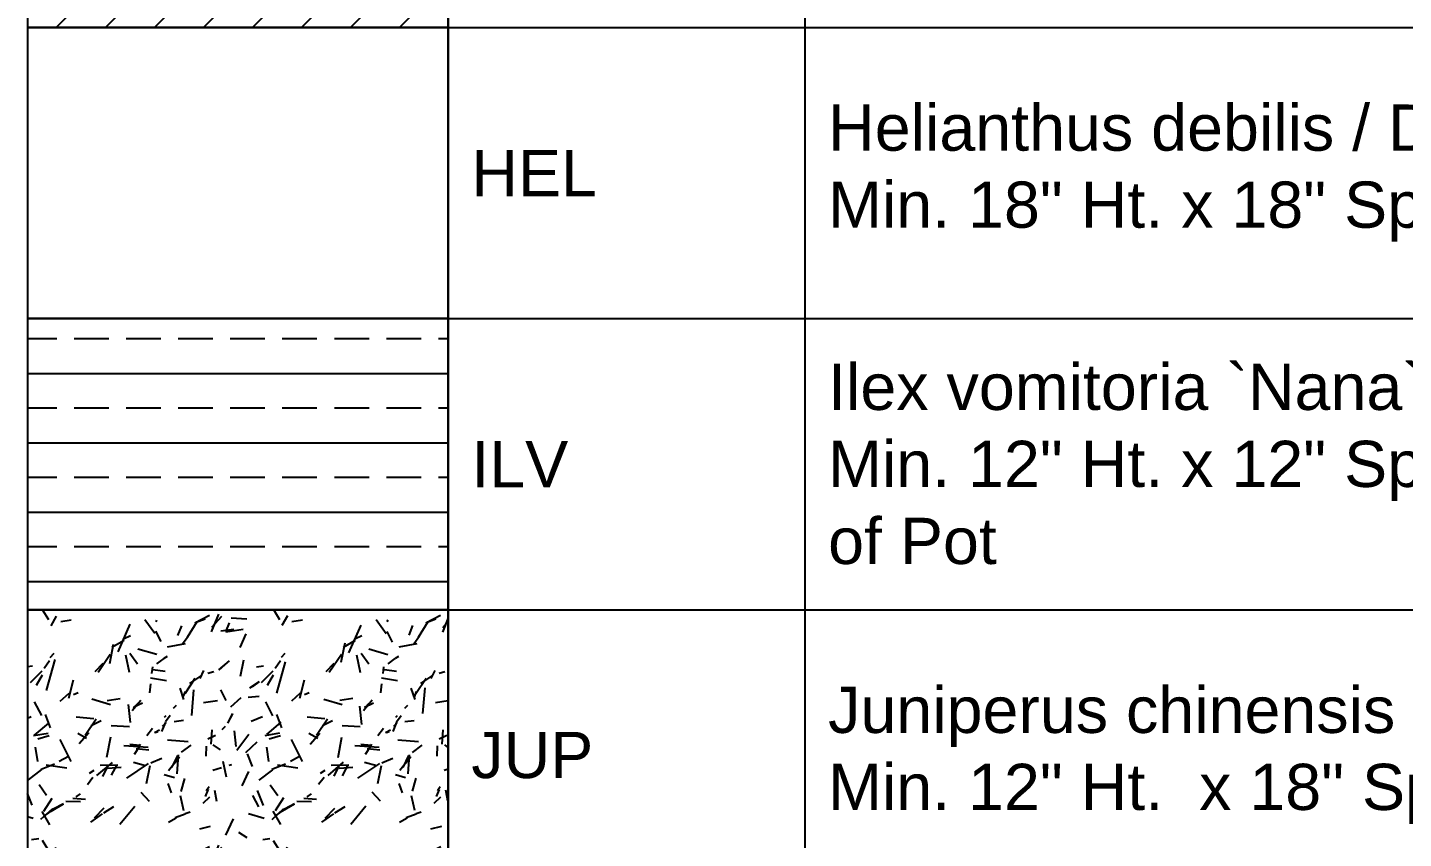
# Model space of a CAD drawing. Header units: feet. Extents: x 919634 to 928945, y 707022 to 708026.
# Drawn here: x 919835.5 to 919895, y 707081.9 to 707117 of the extents above; entities that cross this region are included whole.
import ezdxf

# ---------------------------------------------------------------- set-up
doc = ezdxf.new("R2010")
doc.units = ezdxf.units.FT
doc.header["$LTSCALE"] = 20
doc.header["$MEASUREMENT"] = 0
doc.layers.add('L-SCHD-TEXT-035M', color=7, linetype='Continuous')
doc.layers.add('LP-PATT-GRND', color=251, linetype='Continuous')
doc.styles.add('SCHEDULE HEADER', font='arial.ttf')
doc.styles.add('SCHEDULE TEXT', font='arial.ttf')
doc.styles.add('SCHEDULE TITLE', font='arial.ttf')

# ---------------------------------------------------------------- blocks, each defined once
blk = doc.blocks.new('*T204')
at = {"layer": 'L-SCHD-TEXT-035M', "color": 0, "linetype": 'ByBlock', "lineweight": -2, "transparency": 16777216}
for p, q in [((0, 0), (119.0581173260573, 0)), ((0, 0), (0, -631.4164620281952)), ((119.0581173260573, 0), (119.0581173260573, -631.4164620281952)), ((0, -7.2), (119.0581173260573, -7.2)), ((18.2, -7.2), (18.2, -13.60291041382446)), ((33.63656207366985, -7.2), (33.63656207366985, -13.60291041382446)), ((0, -13.60291041382446), (119.0581173260573, -13.60291041382446)), ((0, -20.00445657116871), (119.0581173260573, -20.00445657116871)), ((18.2, -20.00445657116871), (18.2, -214.1044565711687)), ((33.63656207366985, -20.00445657116871), (33.63656207366985, -214.1044565711687)), ((0, -38.90445657116871), (119.0581173260573, -38.90445657116871)), ((0, -56.50445657116871), (119.0581173260573, -56.50445657116871)), ((0, -74.10445657116871), (119.0581173260573, -74.10445657116871)), ((0, -93.0044565711687), (119.0581173260573, -93.0044565711687)), ((0, -109.1044565711687), (119.0581173260573, -109.1044565711687)), ((0, -125.2044565711687), (119.0581173260573, -125.2044565711687)), ((0, -144.1044565711687), (119.0581173260573, -144.1044565711687)), ((0, -160.2044565711687), (119.0581173260573, -160.2044565711687)), ((0, -179.1044565711687), (119.0581173260573, -179.1044565711687)), ((0, -195.2044565711687), (119.0581173260573, -195.2044565711687)), ((0, -214.1044565711687), (119.0581173260573, -214.1044565711687)), ((0, -220.506002728513), (119.0581173260573, -220.506002728513)), ((18.2, -220.506002728513), (18.2, -271.806002728513)), ((33.63656207366985, -220.506002728513), (33.63656207366985, -271.806002728513)), ((0, -238.1060027285129), (119.0581173260573, -238.1060027285129)), ((0, -255.7060027285129), (119.0581173260573, -255.7060027285129)), ((0, -271.806002728513), (119.0581173260573, -271.806002728513)), ((0, -278.2075488858572), (119.0581173260573, -278.2075488858572)), ((18.2, -278.2075488858572), (18.2, -316.0075488858573)), ((33.63656207366985, -278.2075488858572), (33.63656207366985, -316.0075488858573)), ((0, -290.8075488858572), (119.0581173260573, -290.8075488858572)), ((0, -303.4075488858572), (119.0581173260573, -303.4075488858572)), ((0, -316.0075488858573), (119.0581173260573, -316.0075488858573)), ((0, -322.4090950432015), (119.0581173260573, -322.4090950432015)), ((18.2, -322.4090950432015), (18.2, -448.4090950432017)), ((33.63656207366985, -322.4090950432015), (33.63656207366985, -448.4090950432017)), ((0, -335.0090950432015), (119.0581173260573, -335.0090950432015)), ((0, -347.6090950432015), (119.0581173260573, -347.6090950432015)), ((0, -360.2090950432016), (119.0581173260573, -360.2090950432016)), ((0, -372.8090950432016), (119.0581173260573, -372.8090950432016)), ((0, -385.4090950432016), (119.0581173260573, -385.4090950432016)), ((0, -398.0090950432016), (119.0581173260573, -398.0090950432016)), ((0, -410.6090950432016), (119.0581173260573, -410.6090950432016)), ((0, -423.2090950432017), (119.0581173260573, -423.2090950432017)), ((0, -435.8090950432017), (119.0581173260573, -435.8090950432017)), ((0, -448.4090950432017), (119.0581173260573, -448.4090950432017)), ((0, -454.8106412005459), (119.0581173260573, -454.8106412005459)), ((18.2, -454.8106412005459), (18.2, -505.210641200546)), ((33.63656207366985, -454.8106412005459), (33.63656207366985, -505.210641200546)), ((0, -467.410641200546), (119.0581173260573, -467.410641200546)), ((0, -480.010641200546), (119.0581173260573, -480.010641200546)), ((0, -492.610641200546), (119.0581173260573, -492.610641200546)), ((0, -505.210641200546), (119.0581173260573, -505.210641200546)), ((0, -511.6135516143705), (119.0581173260573, -511.6135516143705)), ((18.2, -511.6135516143705), (18.2, -599.8135516143707)), ((33.63656207366985, -511.6135516143705), (33.63656207366985, -599.8135516143707)), ((0, -524.2135516143705), (119.0581173260573, -524.2135516143705)), ((0, -536.8135516143706), (119.0581173260573, -536.8135516143706)), ((0, -549.4135516143706), (119.0581173260573, -549.4135516143706)), ((0, -562.0135516143706), (119.0581173260573, -562.0135516143706)), ((0, -574.6135516143706), (119.0581173260573, -574.6135516143706)), ((0, -587.2135516143707), (119.0581173260573, -587.2135516143707)), ((0, -599.8135516143707), (119.0581173260573, -599.8135516143707)), ((0, -606.2164620281951), (119.0581173260573, -606.2164620281951)), ((18.2, -606.2164620281951), (18.2, -631.4164620281952)), ((33.63656207366985, -606.2164620281951), (33.63656207366985, -631.4164620281952)), ((0, -618.8164620281951), (119.0581173260573, -618.8164620281951)), ((0, -631.4164620281952), (119.0581173260573, -631.4164620281952))]:
    blk.add_line(p, q, dxfattribs=at)
at = {"layer": 'L-SCHD-TEXT-035M', "color": 0, "transparency": 16777216, "char_height": 2}
for s, insert, width, attachment_point, style in [('^JSYMBOL', (1, -13.10291041382446), 16.2, 7, 'SCHEDULE HEADER'), ('^JCODE', (19.2, -13.10291041382446), 13.43656207366985, 7, 'SCHEDULE HEADER'), ('^JBOTANICAL / COMMON NAME', (34.63656207366985, -13.10291041382446), 83.42155525238745, 7, 'SCHEDULE HEADER'), ('^JTREES', (1, -19.50445657116871), 117.0581173260573, 7, 'SCHEDULE HEADER'), ('Bursera simaruba / Gumbo Limbo^JMin. 12` Ht. x 5` Spr. 2" Cal., 6\' c.t., Single Straight Trunk, Full Canopy (CATEGORY 1 TREE)', (34.63656207366985, -29.45445657116871), 83.42155525238745, 4, 'SCHEDULE TEXT'), ('BU', (19.2, -29.45445657116871), 13.43656207366985, 4, 'SCHEDULE TEXT'), ('Clusia rosea / Pitch Apple^JMin. 10` Ht. x 4` Spr. 2" Cal. 5\' c.t. Single Straight Trunk, Full Canopy (CATEGORY 2 TREE)', (34.63656207366985, -47.70445657116871), 83.42155525238745, 4, 'SCHEDULE TEXT'), ('CR', (19.2, -47.70445657116871), 13.43656207366985, 4, 'SCHEDULE TEXT'), ('Coccoloba diversifolia / Pigeon Plum^JMin. 10` Ht. x 4` Spr., 2" Cal., 5\' c.t., Single Straight Trunk, Full Canopy (CATEGORY 2 TREE)', (34.63656207366985, -65.30445657116871), 83.42155525238745, 4, 'SCHEDULE TEXT'), ('CO', (19.2, -65.30445657116871), 13.43656207366985, 4, 'SCHEDULE TEXT'), ('Conocarpus erectus / Green Buttonwood^JMin. 12` Ht. x 5` Spr., 2.5" Cal., 6\' c.t., Single Straight Trunk, Full Canopy (CATEGORY 1 TREE)', (34.63656207366985, -83.55445657116871), 83.42155525238745, 4, 'SCHEDULE TEXT'), ('CE', (19.2, -83.55445657116871), 13.43656207366985, 4, 'SCHEDULE TEXT'), ('Conocarpus erectus sericeus / Silver Buttonwood^JMin. 10` Ht. x 4` Spr., 1.5" Cal., 5\' c.t., Single Straight Trunk, Full Canopy (CATEGORY 3 TREE)', (34.63656207366985, -101.0544565711687), 83.42155525238745, 4, 'SCHEDULE TEXT'), ('CS', (19.2, -101.0544565711687), 13.43656207366985, 4, 'SCHEDULE TEXT'), ('Cordia sebestena / Orange Geiger Tree^JMin. 10` Ht. x 4` Spr. 2" Cal. Min. 5\' c.t., Single Straight Trunk, Full Canopy (CATEGORY 2 TREE)', (34.63656207366985, -117.1544565711687), 83.42155525238745, 4, 'SCHEDULE TEXT'), ('CG', (19.2, -117.1544565711687), 13.43656207366985, 4, 'SCHEDULE TEXT'), ('Delonix regia / Royal Poinciana^JMin. 18` Ht. x 10` Spr., 6" Cal., Single Straight leader, Full Canopy (CATEGORY 1 TREE)', (34.63656207366985, -134.6544565711687), 83.42155525238745, 4, 'SCHEDULE TEXT'), ('DR', (19.2, -134.6544565711687), 13.43656207366985, 4, 'SCHEDULE TEXT'), ('Elaeocarpus decipiens / Japanese Blueberry Tree^JMin. 10` Ht. x 4` Spr., 2" cal., 5` c.t., Full dense canopy (CATEGORY 2 TREE)', (34.63656207366985, -152.1544565711687), 83.42155525238745, 4, 'SCHEDULE TEXT'), ('ED', (19.2, -152.1544565711687), 13.43656207366985, 4, 'SCHEDULE TEXT'), ('Lagerstroemia speciosa / Queen\'s Crape Myrtle^JMin. 12\' ht., 5\' spr., 2" cal. 6\' c.t., full canopy (CATEGORY 1 TREE)', (34.63656207366985, -169.6544565711687), 83.42155525238745, 4, 'SCHEDULE TEXT'), ('LS', (19.2, -169.6544565711687), 13.43656207366985, 4, 'SCHEDULE TEXT'), ('Ligustrum japonicum / Japanese Privet^JMin. 8` Ht. x 4` Spr. 1.5" Cal., Multi-Trunk, Full Canopy (CATEGORY 3 TREE)', (34.63656207366985, -187.1544565711687), 83.42155525238745, 4, 'SCHEDULE TEXT'), ('LJ', (19.2, -187.1544565711687), 13.43656207366985, 4, 'SCHEDULE TEXT'), ("Quercus virginiana / Live Oak^JMin. 12` Ht. x 5` Spr., 2` Cal., 6' c.t., Straight trunk, Full Canopy (CATEGORY 1 TREE)", (34.63656207366985, -204.6544565711687), 83.42155525238745, 4, 'SCHEDULE TEXT'), ('QV', (19.2, -204.6544565711687), 13.43656207366985, 4, 'SCHEDULE TEXT'), ('^JPALM TREES', (1, -220.006002728513), 117.0581173260573, 7, 'SCHEDULE HEADER'), ('Ptychosperma elegans / Alexander palm^J10` Ct, Full canopy, single straight trunk, matched (CATEGORY 4 TREE)', (34.63656207366985, -229.306002728513), 83.42155525238745, 4, 'SCHEDULE TEXT'), ('PE', (19.2, -229.306002728513), 13.43656207366985, 4, 'SCHEDULE TEXT'), ('Roystonea elata / Florida Royal Palm^JMin. 8` GW, 16` OA Ht., Heavy Straight Trunk, No Scars, Full Crown (CATEGORY 4 TREE)', (34.63656207366985, -246.9060027285129), 83.42155525238745, 4, 'SCHEDULE TEXT'), ('RE', (19.2, -246.9060027285129), 13.43656207366985, 4, 'SCHEDULE TEXT'), ('Sabal palmetto / Cabbage Palmetto^JVarying Heights, 12`-16` CT, Slick Straight Trunk (CATEGORY 4 TREE)', (34.63656207366985, -263.756002728513), 83.42155525238745, 4, 'SCHEDULE TEXT'), ('SP', (19.2, -263.756002728513), 13.43656207366985, 4, 'SCHEDULE TEXT'), ('^JSHRUBS', (1, -277.7075488858572), 117.0581173260573, 7, 'SCHEDULE HEADER'), ('Cordyline fruticosa `Red Sister` / Red Sister Ti Plant^J3 PPP, Min. 24" Ht. x 18" Spr., Full to Base and Dense', (34.63656207366985, -284.5075488858572), 83.42155525238745, 4, 'SCHEDULE TEXT'), ('COR', (19.2, -284.5075488858572), 13.43656207366985, 4, 'SCHEDULE TEXT'), ('Crinum augustum `Queen Emma` / `Queen Emma` Crinum^J1 PPP, Min. 3` Ht. x 3` Spr., Disease Free, Specimen', (34.63656207366985, -297.1075488858572), 83.42155525238745, 4, 'SCHEDULE TEXT'), ('CRI', (19.2, -297.1075488858572), 13.43656207366985, 4, 'SCHEDULE TEXT'), ('Podocarpus macrophyllus `pringles` / Dwarf Podocarpus^J18" Ht. x 18" Spr. 18" O.C. Full and Dense Shrub, Full to Base', (34.63656207366985, -309.7075488858572), 83.42155525238745, 4, 'SCHEDULE TEXT'), ('POM', (19.2, -309.7075488858572), 13.43656207366985, 4, 'SCHEDULE TEXT'), ('^JSHRUB AREAS', (1, -321.9090950432015), 117.0581173260573, 7, 'SCHEDULE HEADER'), ('Callicarpa americana / American Beautyberry^JMin. 18" ht.  x 18" spr., 24" o.c., full and dense', (34.63656207366985, -328.7090950432015), 83.42155525238745, 4, 'SCHEDULE TEXT'), ('CAA', (19.2, -328.7090950432015), 13.43656207366985, 4, 'SCHEDULE TEXT'), ('Chrysobalanus icaco `Red Tip` / Red Tip Cocoplum^JMin. 24" HT. x 24" Sprd., Full to Base and Dense, 24" O.C.', (34.63656207366985, -341.3090950432015), 83.42155525238745, 4, 'SCHEDULE TEXT'), ('CHR', (19.2, -341.3090950432015), 13.43656207366985, 4, 'SCHEDULE TEXT'), ('Clusia Guttifera / Small leaf clusia^JMin. 36" Ht. x 30" Spr, Full to Base and Dense, 30" o.c.', (34.63656207366985, -353.9090950432015), 83.42155525238745, 4, 'SCHEDULE TEXT'), ('CLD3', (19.2, -353.9090950432015), 13.43656207366985, 4, 'SCHEDULE TEXT'), ('Conocarpus erectus sericeus / Silver Buttonwood^JMin. 24" Ht. x 24" Spr., Bush Form, Full to Base and Dense, 24" O.C.', (34.63656207366985, -366.5090950432016), 83.42155525238745, 4, 'SCHEDULE TEXT'), ('CES', (19.2, -366.5090950432016), 13.43656207366985, 4, 'SCHEDULE TEXT'), ('Hamelia patens \'Calusa\' / Dwarf Firebush^JMin., 18" HT. x 18" Spr., Full to Base and Dense, 24" O.C.', (34.63656207366985, -379.1090950432016), 83.42155525238745, 4, 'SCHEDULE TEXT'), ('HAM', (19.2, -379.1090950432016), 13.43656207366985, 4, 'SCHEDULE TEXT'), ('Philodendron\'Xanadu\' / Dwarf Philodendron^JMIN. 16" X 18" SPR.. 18" O.C.', (34.63656207366985, -391.7090950432016), 83.42155525238745, 4, 'SCHEDULE TEXT'), ('PHI', (19.2, -391.7090950432016), 13.43656207366985, 4, 'SCHEDULE TEXT'), ('Podocarpus macrophyllus / Podocarpus^JMin. 48" Ht. x 18" Spr., Full to Base and Densee, 18" O.C. ', (34.63656207366985, -404.3090950432016), 83.42155525238745, 4, 'SCHEDULE TEXT'), ('POD', (19.2, -404.3090950432016), 13.43656207366985, 4, 'SCHEDULE TEXT'), ('Psychotria nervosa \'Little Psycho\' / Dwarf Wild Coffee^JMin. 18" Ht. x 18" Spr. 18" O.C. Full and Dense Shrub, Full to Edge of Pot', (34.63656207366985, -416.9090950432017), 83.42155525238745, 4, 'SCHEDULE TEXT'), ('PSY', (19.2, -416.9090950432017), 13.43656207366985, 4, 'SCHEDULE TEXT'), ('Serenoa repens / Saw Palmetto^JMin. 36" Ht. x 30" Spr. 30" O.C. Full and Dense Shrub, Full to Edge of Pot', (34.63656207366985, -429.5090950432017), 83.42155525238745, 4, 'SCHEDULE TEXT'), ('SER', (19.2, -429.5090950432017), 13.43656207366985, 4, 'SCHEDULE TEXT'), ('Zamia pumila / Coontie^JMin. 18" Ht. x 18" Spr., Full and Dense, No Spots, 24" O.C., ', (34.63656207366985, -442.1090950432017), 83.42155525238745, 4, 'SCHEDULE TEXT'), ('ZAM', (19.2, -442.1090950432017), 13.43656207366985, 4, 'SCHEDULE TEXT'), ('^JGRASSES', (1, -454.3106412005459), 117.0581173260573, 7, 'SCHEDULE HEADER'), ('Hymenocallis latifolia / Spider Lily^JMin. 18" Ht. x 18" Spr., Fully Rooted and Dense, 18" O.C., ', (34.63656207366985, -461.110641200546), 83.42155525238745, 4, 'SCHEDULE TEXT'), ('HYM', (19.2, -461.110641200546), 13.43656207366985, 4, 'SCHEDULE TEXT'), ('Muhlenbergia capillaris / Pink Muhly Grass^JMin. 18" HT. x 18" Sprd., Fully Rooted and Dense, 24" O.C.', (34.63656207366985, -473.710641200546), 83.42155525238745, 4, 'SCHEDULE TEXT'), ('MUH', (19.2, -473.710641200546), 13.43656207366985, 4, 'SCHEDULE TEXT'), ('Tripsacum dactyloides / Fakahatchee Grass^JMin. 36" ht. x 24" spr, 30" o.c.', (34.63656207366985, -486.310641200546), 83.42155525238745, 4, 'SCHEDULE TEXT'), ('FAK', (19.2, -486.310641200546), 13.43656207366985, 4, 'SCHEDULE TEXT'), ('Tripsacum floridanum / Dwarf Fakahatchee Grass^JMin. 18"  HT. x 18" Sprd., Fully Rooted and Dense, 24" O.C.', (34.63656207366985, -498.910641200546), 83.42155525238745, 4, 'SCHEDULE TEXT'), ('TRF', (19.2, -498.910641200546), 13.43656207366985, 4, 'SCHEDULE TEXT'), ('^JGROUND COVERS', (1, -511.1135516143705), 117.0581173260573, 7, 'SCHEDULE HEADER'), ('Ficus microcarpa `Green Island` / Green Island Ficus^JMin. 12" Ht. x 12" Sprd., Fully Rooted and Dense, 12" O.C.', (34.63656207366985, -517.9135516143706), 83.42155525238745, 4, 'SCHEDULE TEXT'), ('FIC', (19.2, -517.9135516143706), 13.43656207366985, 4, 'SCHEDULE TEXT'), ('Glandularia maritima / Beach Verbena^JMin. 8" HT. x 8" Sprd., Full and Dense, 12" O.C.', (34.63656207366985, -530.5135516143705), 83.42155525238745, 4, 'SCHEDULE TEXT'), ('GLA', (19.2, -530.5135516143705), 13.43656207366985, 4, 'SCHEDULE TEXT'), ('Helianthus debilis / Dune Sunflower^JMin. 18" Ht. x 18" Sprd., 24" O.C., Full and Dense', (34.63656207366985, -543.1135516143706), 83.42155525238745, 4, 'SCHEDULE TEXT'), ('HEL', (19.2, -543.1135516143706), 13.43656207366985, 4, 'SCHEDULE TEXT'), ('Ilex vomitoria `Nana` / Dwarf Yaupon^JMin. 12" Ht. x 12" Spr. 18" O.C. Full and Dense Shrub, Full to Edge of Pot', (34.63656207366985, -555.7135516143705), 83.42155525238745, 4, 'SCHEDULE TEXT'), ('ILV', (19.2, -555.7135516143705), 13.43656207366985, 4, 'SCHEDULE TEXT'), ('Juniperus chinensis `parsonii` / Parsoni juniper^JMin. 12" Ht.  x 18" Sprd., 24" O.C., Full and Dense', (34.63656207366985, -568.3135516143707), 83.42155525238745, 4, 'SCHEDULE TEXT'), ('JUP', (19.2, -568.3135516143707), 13.43656207366985, 4, 'SCHEDULE TEXT'), ('Salvia coccinea / Sage, Tropical Red^JMin. 12" ht. x 12" spr., full to base, 18" o.c.', (34.63656207366985, -580.9135516143706), 83.42155525238745, 4, 'SCHEDULE TEXT'), ('SAL', (19.2, -580.9135516143706), 13.43656207366985, 4, 'SCHEDULE TEXT'), ('Trachelospermum asiaticum `Minima` / Minima Jasmine^JMin. 12" Ht. x 18" Spr., 18" O.C., Full to Edge of Pot', (34.63656207366985, -593.5135516143707), 83.42155525238745, 4, 'SCHEDULE TEXT'), ('TRA', (19.2, -593.5135516143707), 13.43656207366985, 4, 'SCHEDULE TEXT'), ('^JSOD AND MULCH', (1, -605.7164620281951), 117.0581173260573, 7, 'SCHEDULE HEADER'), ('Shredded Melaleuca / Mulch^JFree of Foreign Materials and Weeds, Minimum Depth After Settling Shall be 3"; Quantity to be Verified in the Field', (34.63656207366985, -612.5164620281951), 83.42155525238745, 4, 'SCHEDULE TEXT'), ('MULCH', (19.2, -612.5164620281951), 13.43656207366985, 4, 'SCHEDULE TEXT'), ('Stenotaphrum secundatum `Floritam` / Floritam St. Augustine Sod^JDisease Free, Laid Tightly w/ Staggered Joints, Rolled and Sanded to Level Lawn *Quantity to be Verified in the Field', (34.63656207366985, -625.1164620281952), 83.42155525238745, 4, 'SCHEDULE TEXT'), ('SOD', (19.2, -625.1164620281952), 13.43656207366985, 4, 'SCHEDULE TEXT')]:
    blk.add_mtext(s, dxfattribs=dict(at, insert=insert, width=width, attachment_point=attachment_point, style=style))
blk = doc.blocks.new('LAFX-PLANTSCHEDULE2')
at = {"layer": 'LP-PATT-GRND'}
h = blk.add_hatch(dxfattribs=at)
h.set_pattern_fill('ANSI31', color=256, scale=12)
h.set_pattern_definition([(45, (0, -536.8135516142938), (-1.060660171779821, 1.060660171779821), [])])
h.paths.add_polyline_path([(0, -524.2135516143171), (0, -536.8135516142938), (18.19999999995343, -536.8135516142938), (18.19999999995343, -524.2135516143171)])
h = blk.add_hatch(dxfattribs=at)
h.set_pattern_fill('ANSI33', color=256, scale=12, angle=135)
h.set_pattern_definition([(180, (0, -562.0135516143637), (-2.220446049250313e-16, -3), []), (180, (-1.499999997438863, -560.5135516169248), (-2.220446049250313e-16, -3), [1.5, -0.75])])
h.paths.add_polyline_path([(0, -549.413551614387), (0, -562.0135516143637), (18.19999999995343, -562.0135516143637), (18.19999999995343, -549.413551614387)])
h = blk.add_hatch(dxfattribs=at)
h.set_pattern_fill('LAFX-C230-CHIPSCRATCH', color=256, scale=10, angle=90, pattern_type=2)
h.set_pattern_definition([(96.17017509502999, (-4.724599999957718, -572.0331516143633), (30.00000000001826, -280.0000000001584), [0.67626, -371.4796185019999]), (96.63251461514, (-10.46699999994598, -570.3614516142989), (30.00000000005758, -260.0000000004334), [0.78664, -432.110577544]), (98.36588612402997, (-4.597399999969639, -571.8696516143391), (9.99999999999824, -70.00000000001234), [0.62448, -343.032329809]), (100.8855270547, (-8.158999999985099, -567.4721516143763), (40.00000000016262, -210.0000000000291), [0.4811199999999999, -264.2829300839999]), (102.094757077, (-10.3399999999674, -570.2887516143965), (9.999999999994358, -50.00000000002232), [0.78053, -142.397682057]), (102.2004687274, (-5.469599999953061, -567.9446516142925), (29.99999999996123, -139.9999999995915), [0.68788, -377.861982976]), (102.8750015596, (-5.342399999964982, -567.8900516143767), (49.99999999997007, -220.0000000000911), [0.6523999999999999, -358.3740567199999]), (108.4349488229, (-7.831899999990128, -572.1785516142845), (-3.841428877090303e-12, -10.00000000000512), [0.5171699999999999, -31.105606831]), (109.9831065219, (-7.922799999942072, -567.4539516143268), (9.999999999992896, -29.99999999998114), [0.4253799999999999, -116.621615351]), (110.5560452196, (-3.688800000003539, -563.1655516143655), (10.00000000002559, -30.00000000003855), [0.62103, -84.81900822010002]), (111.2505055071, (-4.579200000036508, -566.2910516143311), (49.99999999988304, -129.9999999999208), [0.7019, -192.430179495]), (111.8014094864, (-4.997199999983422, -564.7464516143082), (10.00000000002615, -29.9999999999925), [0.58714, -53.2645091486]), (115.6410058243, (-7.631999999983236, -572.1603516143514), (109.9999999999661, -229.9999999999854), [0.5039099999999999, -276.8045815309999]), (115.6410058243, (-4.81539999996312, -564.7100516143255), (109.9999999999661, -229.9999999999854), [0.5039099999999999, -276.8045815309999]), (116.5650511771, (-9.067599999951199, -572.1422516143648), (-10.00000000000478, 9.999999999997097), [1.0565, -21.3042297141]), (117.2553283749, (-3.779699999955483, -563.2745516143041), (9.9999999999965, -20.00000000002952), [0.67455, -370.539672181]), (117.4075754378, (-4.070399999967776, -567.835551614291), (9.99999999998016, -19.99999999997796), [0.5526599999999997, -303.5854621169999]), (119.3577535428, (-4.47019999998156, -566.1274516143603), (50.00000000009329, -90.00000000013418), [0.66717, -182.908428953]), (122.0053832081, (-4.179400000022724, -567.9264516143594), (29.99999999998492, -49.99999999995106), [0.5142899999999999, -93.825522741]), (124.6951535312, (-9.103899999987334, -571.7242516143015), (19.99999999997083, -29.99999999999599), [0.5746299999999999, -157.53924993]), (125.7538872544, (-0.6541999999899417, -566.7815516142873), (49.99999999997907, -70.00000000006605), [0.5598, -307.498647829]), (126.0273733851, (-0.7813699999824166, -566.9996516143437), (50.00000000000984, -70.00000000002306), [0.74148, -135.27322799]), (133.6028189727, (-12.04799999995157, -574.2319516143762), (190.0000000003203, -200.0000000003617), [0.52697, -289.473026689]), (144.7824070318, (-10.97600000002421, -571.0337516143918), (-99.99999999967943, 69.99999999979174), [0.37812, -207.708396182]), (146.9761324442, (-10.86699999996927, -570.9247516143369), (-170.0000000003255, 110.0000000002261), [0.43346, -238.103751104]), (150.2551187031, (-11.99300000001676, -573.9048616143409), (-20.00000000004322, 10.00000000000814), [0.43951, -80.1830676909]), (163.4429286244, (-1.962500000023283, -568.0536516143475), (-270.0000000000688, 79.99999999983302), [0.70143, -385.303752249]), (163.539985188, (-6.069299999973737, -570.9247516143369), (-170.0000000001469, 49.99999999991471), [0.83371, -457.969076688]), (163.7397952917, (-6.505400000023656, -566.0911516143242), (-70.00000000000418, 19.99999999998539), [0.45429, -249.545712663]), (163.8865817669, (-6.105600000009872, -571.0882516143611), (-70.00000000000053, 20.00000000001471), [0.8511599999999999, -467.5503815979999]), (164.5778386813, (-6.432700000004843, -565.9094516143668), (-109.9999999995936, 29.99999999980836), [0.5466599999999998, -300.2855221319999]), (169.5625246489, (-3.180000000051223, -570.5431516143726), (-109.9999999996751, 19.9999999999044), [0.7021299999999997, -385.6914468829999]), (171.8698976458, (-3.10730000003241, -565.1280516143888), (-9.999999999997915, 1.051303658781902e-11), [0.8994400000000001, -69.8112350807]), (172.146686698, (-3.2164000000339, -570.3432516143657), (-220.0000000003102, 30.00000000012762), [0.53196, -292.213660848]), (174.2894068625, (-9.612700000056066, -574.3591516143642), (-10.00000000000011, 6.389503580320761e-14), [0.5478599999999998, -99.95089246349997]), (174.559667969, (-8.395200000028126, -573.3415516143432), (-110.0000000003845, 10.00000000002594), [0.76666, -210.183574948]), (175.2363583093, (-9.558199999970384, -574.1956116143847), (-10.00000000000117, -4.070020396388562e-12), [0.43763, -119.978318273]), (175.3331416286, (-3.288999999989755, -565.2007516142912), (-370.0000000000084, 29.99999999974646), [0.8933699999999998, -490.7365771029998]), (175.3645365731, (-8.413399999961257, -568.4534516143613), (-250.0000000000108, 19.99999999998941), [0.67455, -370.539672181]), (176.054813771, (-1.908000000054017, -568.2353516143048), (-150.0000000004044, 9.999999999928988), [1.0565, -289.632387014]), (176.1859251657, (-2.435000000055879, -566.4908516143914), (-10.00000000000392, 1.683710428731311e-12), [0.5463499999999998, -149.7866088899999]), (177.3369992339, (-8.449699999997392, -573.4505516143981), (-220.0000000002948, 10.00000000014053), [0.78222, -429.6826460520001]), (178.3634229584, (-2.435000000055879, -566.6180516143795), (-10.00000000000306, -3.06120930616901e-12), [0.63626, -349.506566189]), (181.3639275316, (-0.7632000000448897, -565.0371516143205), (9.999999999998643, -6.544642959647517e-13), [0.76342, -419.35561173]), (183.4682292589, (-0.9994299999671057, -565.1643516143085), (169.9999999996823, 9.999999999929102), [0.60076, -330.004745519]), (186.5819446552, (-2.689400000032037, -561.8385516143171), (90.0000000000428, 10.00000000003935), [0.47559, -261.249453069]), (186.7098368078, (-6.341899999999441, -568.4897516143974), (89.99999999995987, 10.00000000006379), [0.3110499999999999, -170.861381821]), (186.7098368078, (-6.614399999962188, -571.0155516143423), (89.99999999995987, 10.00000000006379), [0.3110499999999999, -170.861381821]), (187.3523793599, (-7.377600000007078, -569.380151614314), (79.99999999997496, 10.00000000000708), [0.56799, -312.002005805]), (187.7651660184, (-5.578600000008009, -572.7964516143547), (149.9999999997006, 19.99999999989166), [0.40347, -221.632560479]), (188.6156481842, (-2.580399999977089, -561.6755516143749), (200.0000000001857, 30.00000000015621), [0.6065, -333.159881996]), (189.0902769208, (-7.504799999995157, -569.5255516143516), (189.9999999996422, 29.99999999986652), [0.46007, -252.719712555]), (189.1623470457, (-5.433300000033341, -572.9417516143294), (249.9999999998704, 39.99999999988212), [0.5706, -313.435772893]), (189.6887865604, (-4.670099999988452, -569.053051614319), (59.99999999995016, 10.00000000002743), [0.75581, -415.176875051]), (189.7275785514, (-0.2726000000257045, -564.7825516143348), (59.99999999999588, 9.999999999997636), [0.6452999999999999, -354.460338149]), (190.539183729, (-4.724599999957718, -569.2166516142897), (269.9999999999534, 50.00000000180336), [0.7947799999999999, -436.583772418]), (192.994616792, (-8.48609999998007, -568.1081516143167), (89.99999999997969, 20.00000000013304), [0.48488, -132.931764718]), (195.945395901, (-6.35999999998603, -570.9429516143864), (39.99999999998094, 10.00000000004902), [0.2645799999999999, -72.53651795419997]), (196.504361382, (-10.86699999996927, -572.9417516143294), (169.9999999997914, 50.00000000072868), [0.51171, -281.090842904]), (196.699244234, (-5.633200000040233, -564.9826516143512), (69.99999999999083, 20.0000000000048), [0.3794299999999999, -104.023633166]), (198.434948823, (-5.996599999954924, -565.0916516142897), (10.00000000000512, 1.361183218152947e-11), [0.11493, -31.507849986]), (198.434948823, (-7.341299999970943, -566.9996516143437), (10.00000000000512, 1.361183218152947e-11), [0.22985, -31.3929233703]), (198.434948823, (-9.176600000006147, -573.6686316143023), (10.00000000000512, 1.361183218152947e-11), [0.11493, -31.507849986]), (200.55604522, (-7.559299999964423, -567.0723516143626), (29.99999999996874, 10.00000000023503), [0.46577, -84.97426552839998]), (200.85445804, (-5.960199999972247, -568.3443516143598), (79.99999999980065, 30.00000000059687), [0.4083499999999999, -224.3136970149999]), (202.109448344, (-3.379900000058115, -564.9644516143017), (49.99999999988172, 20.00000000020357), [0.6276399999999998, -344.7706804499999]), (202.166345822, (-6.70499999995809, -573.868551614345), (49.99999999998452, 19.99999999991003), [0.5297999999999999, -291.017809221]), (202.932100438, (-7.195900000049733, -574.0684116143966), (189.9999999994623, 80.00000000137501), [0.513, -281.798881414]), (204.44395478, (-3.143700000015087, -562.2385516143404), (90.00000000030764, 39.99999999935265), [0.21957, -120.610892745]), (205.016893478, (-9.558199999970384, -569.1621516143205), (129.9999999998764, 59.99999999966665), [0.3007899999999999, -165.2286618339999]), (205.463345062, (-10.48499999998603, -572.7600516143721), (189.9999999999267, 90.00000000048611), [0.42266, -232.171408835]), (206.565051177, (-8.958499999949709, -573.5596516142832), (-10.00000000001455, -9.999999999987327), [0.2438, -22.1168836071]), (206.565051177, (-2.998299999977462, -566.6907516143983), (-10.00000000001455, -9.999999999987327), [0.48759, -21.8730874392]), (206.565051177, (-6.378200000035577, -573.7049816143699), (-10.00000000001455, -9.999999999987327), [0.36569, -21.9949855231]), (206.565051177, (-11.35699999995995, -573.087151614367), (-10.00000000001455, -9.999999999987327), [0.48759, -21.8730874392]), (207.216111557, (-6.650799999944866, -568.5260516143171), (20.00000000007996, 9.999999999905919), [0.7151799999999999, -392.858191485]), (208.610459666, (-2.980100000044331, -564.7464516143082), (19.99999999999989, 10.00000000001496), [0.45538, -124.84426454]), (209.054604099, (-7.995499999960884, -567.2359516143333), (19.99999999999841, 9.999999999965011), [0.37417, -102.582127458]), (210.379126011, (-2.471299999975599, -566.3818516143365), (120.000000000805, 69.99999999943704), [0.61084, -335.543882938]), (210.379126011, (-9.830799999996088, -569.2893516143085), (120.0000000008055, 69.99999999943617), [0.61084, -335.543882938]), (212.005383208, (-0.9630899999756366, -566.8906516142888), (50.00000000000342, 29.99999999989764), [0.5142899999999999, -93.825522741]), (212.005383208, (-8.576899999985471, -570.3432516143657), (50.00000000000342, 29.99999999989764), [0.17143, -94.16838179400001]), (212.471192291, (-9.285999999963678, -573.7049516143743), (79.99999999984516, 50.0000000001976), [0.2369, -130.147120816]), (213.11134196, (-4.197599999955855, -571.179151614313), (200.0000000009927, 129.9999999987979), [0.49897, -274.091632218]), (213.690067526, (-6.923300000024028, -571.0519516143249), (19.99999999999098, 9.999999999998765), [0.58966, -35.4658484915]), (213.94358702, (-0.01817099994514138, -566.2546516143484), (30.00539993196277, 19.99189773183405), [1.139, -589.623198757]), (214.992020199, (-2.289600000018254, -566.2546516143484), (29.99999999981498, 20.00000000020945), [0.22181, -121.843744812]), (215.537677792, (-1.399199999985285, -567.1632516143145), (30.00000000000514, 20.00000000002126), [0.62527, -85.39798428080002]), (215.837652954, (-3.434400000027381, -566.9088516143383), (70.00000000023506, 49.99999999965438), [0.40347, -221.632560479]), (216.253837737, (-4.615600000019185, -571.4517516143387), (110.0000000003555, 79.99999999895189), [0.33801, -185.67274306]), (216.46923439, (-7.668399999965914, -574.2682916143676), (189.9999999998579, 139.9999999996287), [0.5197200000000001, -285.487275501]), (217.405356631, (-8.722300000023097, -570.4341516143177), (40.00000000020457, 29.99999999970763), [0.38889, -213.620458648]), (217.998732443, (-3.961400000029244, -565.2007516142912), (89.99999999917995, 70.00000000061009), [0.73791, -405.34090424]), (219.957548931, (-0.9085699999704957, -564.8918516143458), (59.99999999982756, 50.00000000015977), [0.87714, -481.82359612]), (220.462227492, (-4.288500000024214, -563.7285516143311), (270.0000000003859, 229.9999999995692), [0.81204, -446.0660152560001]), (221.34777722, (-5.90570000000298, -570.5431516143726), (79.99999999942885, 70.00000000025464), [0.60514, -332.411375362]), (222.137594774, (-2.76210000005085, -561.8935516143683), (100.0000000001221, 90.00000000046462), [0.51461, -282.681435662]), (222.709389957, (-5.669499999959953, -570.3250516143162), (120.0000000007417, 109.9999999992859), [0.3214900000000001, -176.596573592]), (222.797401838, (-4.906300000031479, -564.255551614333), (130.0000000003732, 119.9999999993618), [0.66865, -367.298738157]), (222.878903603, (-3.761500000022352, -567.1450516143814), (130.0000000003482, 119.9999999988971), [0.6943300000000001, -190.355399955]), (223.152389734, (-7.050500000012107, -566.727151614381), (149.9999999997211, 139.9999999997142), [0.3985299999999999, -218.91859003]), (223.781124765, (-4.888099999981932, -571.6515516142827), (229.9999999992195, 220.0000000002621), [0.6040499999999998, -331.8113543399999]), (225, (-8.249900000053458, -572.5419516143156), (-1.722546424199225e-15, -10.0000000000064), [0.17989, -13.9622470161]), (225, (-9.685399999958463, -572.2330516143702), (-1.722546424199225e-15, -10.0000000000064), [0.28268, -13.8594535261]), (225, (-8.377100000041537, -572.6692516143667), (-1.722546424199225e-15, -10.0000000000064), [0.10279, -14.0393421337]), (225, (-3.688800000003539, -570.6703516143607), (-1.722546424199225e-15, -10.0000000000064), [0.7195499999999999, -13.4225811934]), (225, (-6.232799999997951, -573.5596516142832), (-1.722546424199225e-15, -10.0000000000064), [0.20559, -13.9365486436]), (225, (-8.81319999997504, -573.414251614362), (-1.722546424199225e-15, -10.0000000000064), [0.20559, -13.9365486436]), (226.218875235, (-1.908000000054017, -567.5266516143456), (-220.0000000002622, -229.9999999992194), [0.6040499999999998, -331.8113543399999]), (226.468800714, (-10.35800000000745, -569.5982516143704), (-180.0000000015659, -189.9999999990905), [0.50128, -275.361001513]), (227.290610043, (-5.524100000038743, -567.8719516143901), (-109.9999999992867, -120.000000000741), [0.64297, -176.275087055]), (228.012787504, (-3.034600000013597, -569.7254516143585), (-80.00000000026074, -89.99999999971345), [0.24447, -134.291768029]), (228.503531645, (-12.26599999994505, -574.0138916143915), (-149.9999999994802, -170.0000000006999), [0.63079, -346.500310104]), (229.969740728, (-9.303799999994226, -571.7787516143871), (-50.00000000008947, -59.99999999987295), [0.59329, -325.903261346]), (230.063616853, (-3.343600000021979, -562.3295516143553), (-49.97783183184799, -60.01846653641535), [1.0191, -481.681672648]), (231.766174823, (-8.340699999942444, -575.0860116143012), (-109.9999999987585, -140.0000000006685), [0.76342, -419.35561173]), (232.594643369, (-2.053399999975227, -565.9457516142866), (-29.99999999970765, -40.00000000020457), [0.38889, -213.620458648]), (232.594643369, (-9.485499999951571, -573.832181614358), (-29.99999999970765, -40.00000000020457), [0.38889, -213.620458648]), (232.650650955, (-6.105600000009872, -565.1280516143888), (-160.0000000010157, -209.9999999986016), [0.86863, -477.148108309]), (233.746162263, (-8.613299999968149, -573.1416516143363), (-79.9999999989511, -110.000000000356), [0.33801, -185.67274306]), (234.162347046, (-3.198199999984354, -569.9071516143158), (-49.99999999965441, -70.00000000023506), [0.4034699999999999, -221.6325604789999]), (235.007979801, (-6.632600000011735, -565.8185516142985), (-20.00000000020946, -29.99999999981497), [0.22181, -121.843744812]), (235.619655276, (-7.704700000002049, -569.5437516142847), (-20.00000000006167, -29.99999999991712), [0.4183399999999999, -229.798949469]), (236.003540852, (-8.48609999998007, -567.9809516143287), (-19.98801278740449, -30.00798801671359), [0.9424699999999997, -481.6546721569999]), (236.309932474, (-9.794400000013411, -574.2864616143052), (-9.99999999999877, -19.99999999999098), [0.39311, -35.66240324589999]), (236.309932474, (-7.413999999989755, -571.3790516143199), (-9.99999999999877, -19.99999999999098), [0.7862199999999999, -35.2692937372]), (236.309932474, (-11.79299999994691, -573.305251614307), (-9.99999999999877, -19.99999999999098), [0.8517399999999999, -35.2037754857]), (237.171458209, (-4.270299999974668, -567.6175516142976), (-89.99999999878462, -140.0000000003265), [0.67038, -368.24695702]), (238.815025341, (-7.286800000001676, -568.8531516143121), (-30.00000000023586, -49.99999999987617), [0.8071499999999999, -443.37749645]), (239.7435628360001, (-3.434400000027381, -570.2342516143108), (-40.00000000059814, -69.99999999971143), [0.50489, -138.419546984]), (240.524110997, (-5.324200000031851, -572.069551614346), (-89.99999999915023, -160.0000000000963), [0.48009, -263.716811055]), (241.557071376, (-2.326000000000931, -567.9627516143955), (-69.9999999993508, -130.0000000007661), [0.49599, -272.450896032]), (242.354024636, (-5.56050000002142, -572.4874516143464), (-10.00000000008684, -19.99999999994688), [0.4307799999999999, -236.634608601]), (242.447188423, (-5.760400000028312, -572.8690516143106), (-10.00000000011721, -19.99999999998691), [0.47141, -258.951026112]), (243.434948823, (-9.013099999981932, -568.7623516143067), (9.999999999987331, 10.00000000001455), [0.081265, -22.2794143857]), (243.434948823, (-9.721699999994598, -574.1410916143795), (9.999999999987331, 10.00000000001455), [0.16253, -22.1981489964]), (243.434948823, (-8.086299999966286, -574.5772086143261), (9.999999999987331, 10.00000000001455), [0.56886, -21.7918220499]), (244.440034828, (-9.031199999968521, -570.6703516143607), (-100.0000000006943, -209.9999999997954), [0.4632799999999999, -254.487691681]), (244.653824058, (-5.360600000014529, -567.5266516143456), (-80.00000000014793, -169.9999999999026), [0.3820299999999999, -209.855926644]), (244.798876355, (-3.997699999948964, -563.1105516143143), (-69.99999999865322, -150.0000000003629), [0.6828200000000001, -187.200119549]), (245.224859431, (-6.087500000023283, -568.1990516143851), (-50.00000000026489, -109.9999999997291), [0.78053, -142.397682057]), (246.279604428, (-4.542900000000373, -565.6550516143907), (-70.04956293273241, -159.9783070697679), [1.31, -446.46227656]), (246.370622269, (-4.633700000005774, -568.1808516143356), (-30.00000000040134, -69.99999999977962), [0.6346999999999998, -174.0077889849999]), (247.619864948, (-6.923300000024028, -566.4182516143192), (-20.00000000002743, -49.99999999996565), [0.3340799999999999, -183.513684266]), (247.750976343, (-8.449699999997392, -572.7418516143225), (-19.99999999981668, -50.00000000007987), [0.43193, -237.265355011]), (247.96377306, (-6.196499999961816, -568.162651614286), (-19.99999999986497, -50.00000000003076), [0.82335, -452.2770792170001]), (248.6293777309999, (-6.759799999999814, -566.0002516143722), (-69.99999999904112, -180.0000000007254), [0.4488, -246.532977923]), (248.962488975, (-7.850100000039674, -572.0331516143633), (-29.99999999940691, -80.00000000021086), [0.2531, -139.030783155]), (249.14554196, (-5.215199999976903, -567.1450516143814), (-30.0000000005969, -79.99999999980065), [0.40835, -224.313697015]), (253.810793743, (-8.322500000009313, -567.4176516142907), (-19.99999999995832, -69.9999999999778), [0.58658, -322.213671572]), (254.156917882, (-10.70299999997951, -569.9616516142851), (-150.2209583871708, -529.9374148536106), [1.3978, -622.220684787]), (255.963756532, (-2.562200000043958, -561.0935516143218), (-1.525285623569997e-11, -9.999999999995973), [0.82415, -40.40690339969999]), (258.178511659, (-10.90300000004936, -572.7418516143225), (-50.00000000168139, -239.9999999998304), [0.79831, -438.5193469439999]), (258.40782459, (-4.888099999981932, -568.7623516143067), (-9.999999999748123, -50.0000000000628), [0.7234399999999999, -397.3971401869999]), (258.929797422, (-2.562200000043958, -568.398851614329), (-80.00000000034487, -409.9999999994631), [0.8517399999999999, -467.869928541]), (259.380344724, (-10.77599999995437, -572.5965516143478), (-19.99999999974283, -110.0000000002713), [0.8874299999999999, -161.900774515]), (262.874983651, (-9.231099999975413, -571.0882516143611), (-1.962657984121078e-11, -10.00000000000304), [0.29301, -80.32957095489999]), (264.805571092, (-9.26749999995809, -571.3790516143199), (-4.673545054499554e-11, -10.00000000000293), [0.4014200000000001, -110.052188761]), (265.31410016, (-8.213499999954365, -574.2864616143052), (-30.12296277972201, -369.9900094777729), [1.1122, -490.517763596]), (266.1859251659999, (-8.068100000033155, -574.3773216143018), (5.066927263110218e-11, -10.00000000000392), [0.81953, -149.513431443]), (266.633539337, (-6.632600000011735, -573.6141216143733), (7.530650932631518e-11, -10.00000000000006), [0.6189, -169.674964893]), (267.61405597, (-6.850699999951757, -573.8140016143443), (6.819518390889586e-11, -9.999999999996493), [0.43649, -239.771748737])])
h.paths.add_polyline_path([(0, -562.0135516143637), (0, -574.6135516143404), (18.19999999995343, -574.6135516143404), (18.19999999995343, -562.0135516143637)])
at = {"layer": 'L-SCHD-TEXT-035M'}
for points in [[(0, -524.2135516143171), (0, -536.8135516142938), (18.19999999995343, -536.8135516142938), (18.19999999995343, -524.2135516143171)], [(0, -536.8135516144102), (0, -549.413551614387), (18.19999999995343, -549.413551614387), (18.19999999995343, -536.8135516144102)], [(0, -549.413551614387), (0, -562.0135516143637), (18.19999999995343, -562.0135516143637), (18.19999999995343, -549.413551614387)], [(0, -562.0135516143637), (0, -574.6135516143404), (18.19999999995343, -574.6135516143404), (18.19999999995343, -562.0135516143637)]]:
    blk.add_lwpolyline(points, close=True, dxfattribs=at)
blk.add_blockref('*T204', (0, 0))
at = {"layer": 'L-SCHD-TEXT-035M', "style": 'SCHEDULE TITLE'}
blk.add_attdef('PLANT_SCHEDULE', (1.800000000046566, -4.824000000022352), '', height=3.6, dxfattribs=at)

msp = doc.modelspace()

# ---------------------------------------------------------------- block references
at = {"layer": 'L-SCHD-TEXT-035M'}
msp.add_blockref('LAFX-PLANTSCHEDULE2', (919835.4780257547, 707653.7774529986), dxfattribs=at)

doc.saveas('drawing.dxf')
